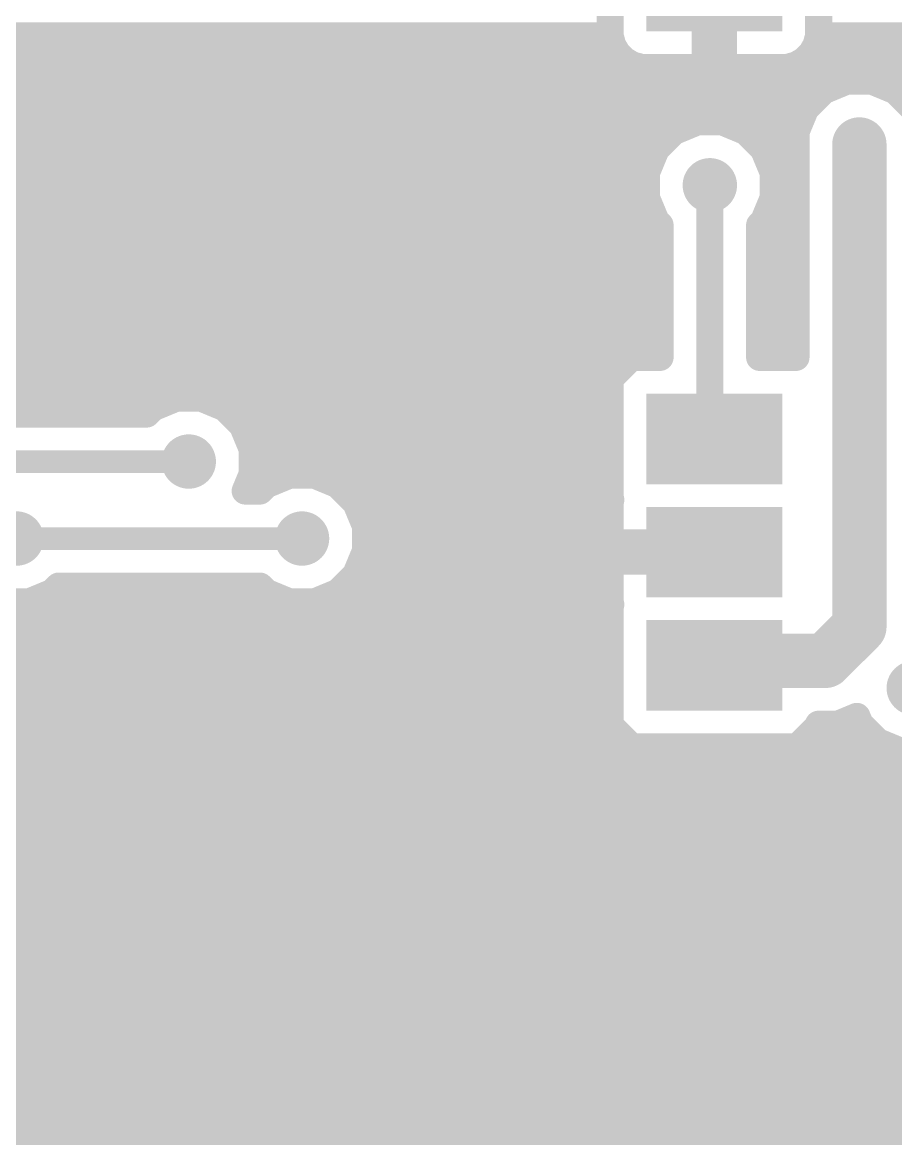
# Model space of a CAD drawing. Extents: x 0 to 81, y 1 to 51.1.
# Drawn here: x 12.56 to 22.35, y 29.69 to 42.21 of the extents above; entities that cross this region are included whole.
import ezdxf

# ---------------------------------------------------------------- set-up
doc = ezdxf.new("R2010")
doc.units = 0
doc.layers.add('16', color=175, linetype='CONTINUOUS')
doc.layers.add('18', color=82, linetype='CONTINUOUS')

# ---------------------------------------------------------------- blocks, each defined once
blk = doc.blocks.new('RECT')
blk.add_solid([(-0.5, -0.5), (0.5, -0.5), (-0.5, 0.5), (0.5, 0.5)])
blk = doc.blocks.new('ROUNDV')
at = {"const_width": 0.5}
blk.add_lwpolyline([(0, -0.25, 1), (0, 0.25, 1), (0, -0.25)], format="xyb", dxfattribs=at)

msp = doc.modelspace()

# ---------------------------------------------------------------- linework, layer by layer
at = {"layer": '16'}
for points, const_width in [([(19.1516, 42.5196), (19.1516, 42.0597)], 0.3048), ([(20.2184, 41.7068), (20.2184, 42.5196)], 0.3048), ([(20.4216, 42.5196), (20.4216, 41.7068)], 0.3048), ([(21.4884, 42.0597), (21.4884, 42.5196)], 0.3048), ([(3.7084, 42.0624), (19.1516, 42.0624)], 0.3048), ([(19.1516, 42.0597), (19.1793, 41.9563)], 0.3048), ([(20.2184, 42.0624), (20.4216, 42.0624)], 0.3048), ([(21.4607, 41.9563), (21.4884, 42.0597)], 0.3048), ([(21.4884, 42.0624), (47.6098, 42.0624)], 0.3048), ([(19.1793, 41.9563), (19.2328, 41.8637)], 0.3048), ([(21.4072, 41.8637), (21.4607, 41.9563)], 0.3048), ([(19.2328, 41.8637), (19.3085, 41.788)], 0.3048), ([(21.3315, 41.788), (21.4072, 41.8637)], 0.3048), ([(3.4989, 41.7576), (19.3611, 41.7576)], 0.3048), ([(19.3085, 41.788), (19.4011, 41.7345)], 0.3048), ([(19.4011, 41.7345), (19.5045, 41.7068)], 0.3048), ([(19.5045, 41.7068), (20.2184, 41.7068)], 0.3048), ([(20.2184, 41.7576), (20.4216, 41.7576)], 0.3048), ([(20.4216, 41.7068), (21.1355, 41.7068)], 0.3048), ([(21.1355, 41.7068), (21.2389, 41.7345)], 0.3048), ([(21.2389, 41.7345), (21.3315, 41.788)], 0.3048), ([(21.2789, 41.7576), (23.0364, 41.7576)], 0.3048), ([(21.8041, 41.5544), (21.5427, 41.4461)], 0.3048), ([(22.0871, 41.5544), (21.8041, 41.5544)], 0.3048), ([(22.3485, 41.4461), (22.0871, 41.5544)], 0.3048), ([(0.4064, 41.4528), (21.5589, 41.4528)], 0.3048), ([(21.5427, 41.4461), (21.3427, 41.2461)], 0.3048), ([(22.3323, 41.4528), (22.7316, 41.4528)], 0.3048), ([(22.5367, 41.2579), (22.3485, 41.4461)], 0.3048), ([(21.3427, 41.2461), (21.2344, 40.9847)], 0.3048), ([(0.4064, 41.148), (21.3021, 41.148)], 0.3048), ([(20.1277, 41.0972), (19.8663, 40.9889)], 0.3048), ([(20.4107, 41.0972), (20.1277, 41.0972)], 0.3048), ([(20.6721, 40.9889), (20.4107, 41.0972)], 0.3048), ([(19.8663, 40.9889), (19.6663, 40.7889)], 0.3048), ([(20.8721, 40.7889), (20.6721, 40.9889)], 0.3048), ([(21.2344, 40.9847), (21.2344, 38.4556)], 0.3048), ([(21.9456, 38.4048), (21.9456, 40.8432)], 0.6096), ([(0.4064, 40.8432), (19.7206, 40.8432)], 0.3048), ([(20.8178, 40.8432), (21.2344, 40.8432)], 0.3048), ([(19.6663, 40.7889), (19.558, 40.5275)], 0.3048), ([(20.9804, 40.5275), (20.8721, 40.7889)], 0.3048), ([(0.4064, 40.5384), (19.5625, 40.5384)], 0.3048), ([(19.558, 40.5275), (19.558, 40.2445)], 0.3048), ([(20.9759, 40.5384), (21.2344, 40.5384)], 0.3048), ([(20.9804, 40.2445), (20.9804, 40.5275)], 0.3048), ([(20.32, 40.3352), (20.2692, 40.386)], 0.3048), ([(20.2692, 37.592), (20.2692, 40.386)], 0.3048), ([(0.4064, 40.2336), (19.5625, 40.2336)], 0.3048), ([(19.558, 40.2445), (19.6663, 39.9831)], 0.3048), ([(20.8721, 39.9831), (20.9804, 40.2445)], 0.3048), ([(20.9759, 40.2336), (21.2344, 40.2336)], 0.3048), ([(0.4064, 39.9288), (19.7104, 39.9288)], 0.3048), ([(19.6663, 39.9831), (19.7104, 39.939)], 0.3048), ([(19.7104, 39.939), (19.7104, 38.4556)], 0.3048), ([(20.828, 39.939), (20.8721, 39.9831)], 0.3048), ([(20.828, 38.4556), (20.828, 39.939)], 0.3048), ([(20.828, 39.9288), (21.2344, 39.9288)], 0.3048), ([(0.4064, 39.624), (19.7104, 39.624)], 0.3048), ([(20.828, 39.624), (21.2344, 39.624)], 0.3048), ([(0.4064, 39.3192), (19.7104, 39.3192)], 0.3048), ([(12.8052, 39.0492), (13.11, 39.354)], 0.254), ([(20.828, 39.3192), (21.2344, 39.3192)], 0.3048), ([(0.4064, 39.0144), (19.7104, 39.0144)], 0.3048), ([(12.1956, 39.0492), (12.8052, 39.0492)], 0.254), ([(20.828, 39.0144), (21.2344, 39.0144)], 0.3048), ([(0.4064, 38.7096), (19.7104, 38.7096)], 0.3048), ([(20.828, 38.7096), (21.2344, 38.7096)], 0.3048), ([(21.9456, 35.433), (21.9456, 38.4048)], 0.6096), ([(19.3897, 38.4556), (19.1516, 38.2175)], 0.3048), ([(19.7104, 38.4556), (19.3897, 38.4556)], 0.3048), ([(21.2344, 38.4556), (20.828, 38.4556)], 0.3048), ([(0.4064, 38.4048), (19.3389, 38.4048)], 0.3048), ([(19.1516, 38.2175), (19.1516, 36.8649)], 0.3048), ([(0.4064, 38.1), (19.1516, 38.1)], 0.3048), ([(14.2857, 37.9984), (14.0243, 37.8901)], 0.3048), ([(14.5687, 37.9984), (14.2857, 37.9984)], 0.3048), ([(14.8301, 37.8901), (14.5687, 37.9984)], 0.3048), ([(13.9548, 37.8206), (11.9203, 37.8206)], 0.3048), ([(14.0243, 37.8901), (13.9548, 37.8206)], 0.3048), ([(15.0301, 37.6901), (14.8301, 37.8901)], 0.3048), ([(14.925, 37.7952), (19.1516, 37.7952)], 0.3048), ([(15.1384, 37.4287), (15.0301, 37.6901)], 0.3048), ([(20.32, 37.5412), (20.2692, 37.592)], 0.3048), ([(15.1128, 37.4904), (19.1516, 37.4904)], 0.3048), ([(15.1384, 37.1457), (15.1384, 37.4287)], 0.3048), ([(14.3764, 37.338), (14.4272, 37.2872)], 0.3048), ([(12.1412, 37.2872), (14.4272, 37.2872)], 0.254), ([(14.4272, 37.2872), (14.4272, 37.1348)], 0.254), ([(15.1384, 37.1856), (19.1516, 37.1856)], 0.3048), ([(15.0602, 36.957), (15.1384, 37.1457)], 0.3048), ([(15.5557, 37.1348), (15.2943, 37.0265)], 0.3048), ([(15.8387, 37.1348), (15.5557, 37.1348)], 0.3048), ([(16.1001, 37.0265), (15.8387, 37.1348)], 0.3048), ([(15.2248, 36.957), (15.0602, 36.957)], 0.3048), ([(15.2943, 37.0265), (15.2248, 36.957)], 0.3048), ([(16.3001, 36.8265), (16.1001, 37.0265)], 0.3048), ([(16.2458, 36.8808), (19.1516, 36.8808)], 0.3048), ([(16.4084, 36.5651), (16.3001, 36.8265)], 0.3048), ([(19.1516, 36.8649), (19.1584, 36.8581)], 0.3048), ([(19.1584, 36.8581), (19.1516, 36.8327)], 0.3048), ([(19.1516, 36.8327), (19.1516, 36.3728)], 0.3048), ([(16.4039, 36.576), (19.1516, 36.576)], 0.3048), ([(16.4084, 36.2821), (16.4084, 36.5651)], 0.3048), ([(15.6972, 36.4236), (12.4968, 36.4236)], 0.254), ([(19.1516, 36.3728), (20.2184, 36.3728)], 0.3048), ([(20.2184, 36.3728), (20.2184, 36.1696)], 0.3048), ([(16.3001, 36.0207), (16.4084, 36.2821)], 0.3048), ([(16.4039, 36.2712), (20.2184, 36.2712)], 0.3048), ([(20.2184, 36.1696), (19.1516, 36.1696)], 0.3048), ([(19.1516, 36.1696), (19.1516, 35.7097)], 0.3048), ([(16.1001, 35.8207), (16.3001, 36.0207)], 0.3048), ([(16.2458, 35.9664), (19.1516, 35.9664)], 0.3048), ([(12.6383, 35.7124), (12.8997, 35.8207)], 0.3048), ([(12.8997, 35.8207), (12.9692, 35.8902)], 0.3048), ([(12.9692, 35.8902), (15.2248, 35.8902)], 0.3048), ([(15.2248, 35.8902), (15.2943, 35.8207)], 0.3048), ([(15.2943, 35.8207), (15.5557, 35.7124)], 0.3048), ([(15.8387, 35.7124), (16.1001, 35.8207)], 0.3048), ([(11.2699, 35.6616), (19.1516, 35.6616)], 0.3048), ([(12.3553, 35.7124), (12.6383, 35.7124)], 0.3048), ([(14.6848, 35.7218), (14.6848, 35.0868)], 0.254), ([(15.5557, 35.7124), (15.8387, 35.7124)], 0.3048), ([(19.1516, 35.7097), (19.1584, 35.6843)], 0.3048), ([(19.1584, 35.6843), (19.1516, 35.6775)], 0.3048), ([(19.1516, 35.6775), (19.1516, 34.3249)], 0.3048), ([(21.5646, 35.052), (21.9456, 35.433)], 0.6096), ([(10.9651, 35.3568), (19.1516, 35.3568)], 0.3048), ([(20.32, 35.0012), (20.3708, 35.052)], 0.6096), ([(20.3708, 35.052), (21.336, 35.052)], 0.6096), ([(21.336, 35.052), (21.5646, 35.052)], 0.6096), ([(7.7647, 35.052), (19.1516, 35.052)], 0.3048), ([(7.4599, 34.7472), (19.1516, 34.7472)], 0.3048), ([(7.1551, 34.4424), (19.1516, 34.4424)], 0.3048), ([(21.7061, 34.3408), (21.9175, 34.4284)], 0.3048), ([(21.9175, 34.4284), (21.9523, 34.3443)], 0.3048), ([(19.1516, 34.3249), (19.3897, 34.0868)], 0.3048), ([(21.2503, 34.0868), (21.4884, 34.3249)], 0.3048), ([(21.4884, 34.3249), (21.4884, 34.3408)], 0.3048), ([(21.4884, 34.3408), (21.7061, 34.3408)], 0.3048), ([(21.9523, 34.3443), (22.1523, 34.1443)], 0.3048), ([(6.8503, 34.1376), (19.3389, 34.1376)], 0.3048), ([(19.3897, 34.0868), (21.2503, 34.0868)], 0.3048), ([(21.3011, 34.1376), (22.1684, 34.1376)], 0.3048), ([(22.1523, 34.1443), (22.4137, 34.036)], 0.3048), ([(22.4137, 34.036), (22.606, 34.036)], 0.3048), ([(6.5455, 33.8328), (22.6105, 33.8328)], 0.3048), ([(6.2407, 33.528), (22.7686, 33.528)], 0.3048), ([(5.9359, 33.2232), (27.4529, 33.2232)], 0.3048), ([(5.6311, 32.9184), (27.1481, 32.9184)], 0.3048), ([(5.5203, 32.6136), (26.8433, 32.6136)], 0.3048), ([(5.2636, 32.3088), (26.3151, 32.3088)], 0.3048), ([(3.7084, 32.004), (26.0319, 32.004)], 0.3048), ([(3.7084, 31.6992), (25.9588, 31.6992)], 0.3048), ([(3.7084, 31.3944), (26.021, 31.3944)], 0.3048), ([(2.6416, 31.0896), (26.2606, 31.0896)], 0.3048), ([(3.7084, 30.7848), (32.0027, 30.7848)], 0.3048), ([(3.654, 30.48), (31.6979, 30.48)], 0.3048), ([(14.7207, 30.3826), (14.7715, 30.3826)], 0.3048), ([(1.3208, 30.1752), (31.3931, 30.1752)], 0.3048), ([(1.3208, 29.8704), (31.0883, 29.8704)], 0.3048), ([(1.3208, 29.5656), (30.7835, 29.5656)], 0.3048)]:
    msp.add_lwpolyline(points, dxfattribs=dict(at, const_width=const_width))
for points, const_width in [([(19.2252, 42.0794, 1), (19.078, 42.04)], 0.1524), ([(19.1516, 41.9862, 1), (19.1516, 42.1386)], 0.1524), ([(20.2184, 42.1386, 1), (20.2184, 41.9862)], 0.1524), ([(20.4216, 41.9862, 1), (20.4216, 42.1386)], 0.1524), ([(21.4884, 42.1386, 1), (21.4884, 41.9862)], 0.1524), ([(21.562, 42.04, 1), (21.4148, 42.0794)], 0.1524), ([(19.0754, 42.0597, 1), (19.2278, 42.0597)], 0.1524), ([(19.2453, 41.9944, 1), (19.1133, 41.9182)], 0.1524), ([(21.5267, 41.9182, 1), (21.3947, 41.9944)], 0.1524), ([(21.4122, 42.0597, 1), (21.5646, 42.0597)], 0.1524), ([(19.1057, 41.9366, 1), (19.2529, 41.9761)], 0.1524), ([(19.2867, 41.9175, 1), (19.1789, 41.8098)], 0.1524), ([(19.1668, 41.8256, 1), (19.2988, 41.9018)], 0.1524), ([(21.3412, 41.9018, 1), (21.4732, 41.8256)], 0.1524), ([(21.4611, 41.8098, 1), (21.3533, 41.9175)], 0.1524), ([(21.3871, 41.9761, 1), (21.5343, 41.9366)], 0.1524), ([(19.3466, 41.854, 1), (19.2704, 41.722)], 0.1524), ([(19.2546, 41.7341, 1), (19.3623, 41.8419)], 0.1524), ([(19.4209, 41.8081, 1), (19.3814, 41.6609)], 0.1524), ([(19.3611, 41.6814, 1), (19.3611, 41.8338)], 0.1524), ([(19.363, 41.6685, 1), (19.4392, 41.8005)], 0.1524), ([(19.5045, 41.783, 1), (19.5045, 41.6306)], 0.1524), ([(19.4848, 41.6332, 1), (19.5242, 41.7804)], 0.1524), ([(20.2184, 41.8338, 1), (20.2184, 41.6814)], 0.1524), ([(20.2184, 41.6306, 1), (20.2184, 41.783)], 0.1524), ([(20.4216, 41.783, 1), (20.4216, 41.6306)], 0.1524), ([(20.4216, 41.6814, 1), (20.4216, 41.8338)], 0.1524), ([(21.1158, 41.7804, 1), (21.1552, 41.6332)], 0.1524), ([(21.1355, 41.6306, 1), (21.1355, 41.783)], 0.1524), ([(21.2008, 41.8005, 1), (21.277, 41.6685)], 0.1524), ([(21.2789, 41.8338, 1), (21.2789, 41.6814)], 0.1524), ([(21.2586, 41.6609, 1), (21.2191, 41.8081)], 0.1524), ([(21.2777, 41.8419, 1), (21.3854, 41.7341)], 0.1524), ([(21.3696, 41.722, 1), (21.2934, 41.854)], 0.1524), ([(20.1422, 41.7068, 1), (20.2946, 41.7068)], 0.1524), ([(20.3454, 41.7068, 1), (20.4978, 41.7068)], 0.1524), ([(21.8041, 41.6306, 1), (21.8041, 41.4782)], 0.1524), ([(21.8333, 41.484, 1), (21.775, 41.6248)], 0.1524), ([(22.1162, 41.6248, 1), (22.0579, 41.484)], 0.1524), ([(22.0871, 41.4782, 1), (22.0871, 41.6306)], 0.1524), ([(21.5136, 41.5165, 1), (21.5719, 41.3757)], 0.1524), ([(21.5966, 41.3922, 1), (21.4889, 41.5)], 0.1524), ([(21.5589, 41.3766, 1), (21.5589, 41.529)], 0.1524), ([(22.3323, 41.529, 1), (22.3323, 41.3766)], 0.1524), ([(22.4023, 41.5, 1), (22.2946, 41.3922)], 0.1524), ([(22.3193, 41.3757, 1), (22.3776, 41.5165)], 0.1524), ([(21.2888, 41.2999, 1), (21.3966, 41.1922)], 0.1524), ([(21.4131, 41.2169, 1), (21.2723, 41.2752)], 0.1524), ([(20.1277, 41.1734, 1), (20.1277, 41.021)], 0.1524), ([(20.1569, 41.0268, 1), (20.0986, 41.1676)], 0.1524), ([(20.4398, 41.1676, 1), (20.3815, 41.0268)], 0.1524), ([(20.4107, 41.021, 1), (20.4107, 41.1734)], 0.1524), ([(21.3021, 41.0718, 1), (21.3021, 41.2242)], 0.1524), ([(19.8372, 41.0593, 1), (19.8955, 40.9185)], 0.1524), ([(19.9202, 40.935, 1), (19.8125, 41.0428)], 0.1524), ([(20.7259, 41.0428, 1), (20.6182, 40.935)], 0.1524), ([(20.6429, 40.9185, 1), (20.7012, 41.0593)], 0.1524), ([(21.3106, 40.9847, 1), (21.1582, 40.9847)], 0.1524), ([(21.164, 41.0138, 1), (21.3048, 40.9555)], 0.1524), ([(22.098, 40.8432, 1), (21.7932, 40.8432)], 0.3048), ([(19.7206, 40.767, 1), (19.7206, 40.9194)], 0.1524), ([(20.8178, 40.9194, 1), (20.8178, 40.767)], 0.1524), ([(21.2344, 40.767, 1), (21.2344, 40.9194)], 0.1524), ([(19.6124, 40.8427, 1), (19.7202, 40.735)], 0.1524), ([(19.7367, 40.7597, 1), (19.5959, 40.818)], 0.1524), ([(20.9425, 40.818, 1), (20.8017, 40.7597)], 0.1524), ([(20.8182, 40.735, 1), (20.926, 40.8427)], 0.1524), ([(19.6342, 40.5275, 1), (19.4818, 40.5275)], 0.1524), ([(19.4876, 40.5566, 1), (19.6284, 40.4983)], 0.1524), ([(19.5625, 40.4622, 1), (19.5625, 40.6146)], 0.1524), ([(20.9759, 40.6146, 1), (20.9759, 40.4622)], 0.1524), ([(21.0566, 40.5275, 1), (20.9042, 40.5275)], 0.1524), ([(20.91, 40.4983, 1), (21.0508, 40.5566)], 0.1524), ([(21.2344, 40.4622, 1), (21.2344, 40.6146)], 0.1524), ([(20.3231, 40.4399, 1), (20.2153, 40.3321)], 0.1524), ([(20.3454, 40.386, 1), (20.193, 40.386)], 0.1524), ([(20.2661, 40.2813, 1), (20.3739, 40.3891)], 0.1524), ([(19.6284, 40.2737, 1), (19.4876, 40.2154)], 0.1524), ([(19.4818, 40.2445, 1), (19.6342, 40.2445)], 0.1524), ([(19.5625, 40.1574, 1), (19.5625, 40.3098)], 0.1524), ([(20.9759, 40.3098, 1), (20.9759, 40.1574)], 0.1524), ([(20.9042, 40.2445, 1), (21.0566, 40.2445)], 0.1524), ([(21.0508, 40.2154, 1), (20.91, 40.2737)], 0.1524), ([(21.2344, 40.1574, 1), (21.2344, 40.3098)], 0.1524), ([(19.7202, 40.037, 1), (19.6124, 39.9293)], 0.1524), ([(19.5959, 39.954, 1), (19.7367, 40.0123)], 0.1524), ([(19.7866, 39.939, 1), (19.6342, 39.939)], 0.1524), ([(19.6565, 39.8851, 1), (19.7643, 39.9929)], 0.1524), ([(19.7104, 39.8526, 1), (19.7104, 40.005)], 0.1524), ([(20.9042, 39.939, 1), (20.7518, 39.939)], 0.1524), ([(20.828, 40.005, 1), (20.828, 39.8526)], 0.1524), ([(20.7741, 39.9929, 1), (20.8819, 39.8851)], 0.1524), ([(20.8017, 40.0123, 1), (20.9425, 39.954)], 0.1524), ([(20.926, 39.9293, 1), (20.8182, 40.037)], 0.1524), ([(21.2344, 39.8526, 1), (21.2344, 40.005)], 0.1524), ([(19.7104, 39.5478, 1), (19.7104, 39.7002)], 0.1524), ([(20.828, 39.7002, 1), (20.828, 39.5478)], 0.1524), ([(21.2344, 39.5478, 1), (21.2344, 39.7002)], 0.1524), ([(13.1549, 39.3091, 1), (13.0651, 39.3989)], 0.127), ([(19.7104, 39.243, 1), (19.7104, 39.3954)], 0.1524), ([(20.828, 39.3954, 1), (20.828, 39.243)], 0.1524), ([(21.2344, 39.243, 1), (21.2344, 39.3954)], 0.1524), ([(12.7603, 39.0941, 1), (12.8501, 39.0043)], 0.127), ([(12.8052, 38.9857, 1), (12.8052, 39.1127)], 0.127), ([(19.7104, 38.9382, 1), (19.7104, 39.0906)], 0.1524), ([(20.828, 39.0906, 1), (20.828, 38.9382)], 0.1524), ([(21.2344, 38.9382, 1), (21.2344, 39.0906)], 0.1524), ([(19.7104, 38.6334, 1), (19.7104, 38.7858)], 0.1524), ([(20.828, 38.7858, 1), (20.828, 38.6334)], 0.1524), ([(21.2344, 38.6334, 1), (21.2344, 38.7858)], 0.1524), ([(22.098, 38.4048, 1), (21.7932, 38.4048)], 0.3048), ([(19.3897, 38.5318, 1), (19.3897, 38.3794)], 0.1524), ([(19.4435, 38.4017, 1), (19.3358, 38.5095)], 0.1524), ([(19.7104, 38.3794, 1), (19.7104, 38.5318)], 0.1524), ([(20.828, 38.5318, 1), (20.828, 38.3794)], 0.1524), ([(21.2344, 38.3794, 1), (21.2344, 38.5318)], 0.1524), ([(19.3389, 38.3286, 1), (19.3389, 38.481)], 0.1524), ([(19.6342, 38.4556, 1), (19.7866, 38.4556)], 0.1524), ([(20.7518, 38.4556, 1), (20.9042, 38.4556)], 0.1524), ([(21.1582, 38.4556, 1), (21.3106, 38.4556)], 0.1524), ([(21.7932, 38.4048, 1), (22.098, 38.4048)], 0.3048), ([(19.2278, 38.2175, 1), (19.0754, 38.2175)], 0.1524), ([(19.0977, 38.2714, 1), (19.2055, 38.1637)], 0.1524), ([(19.1516, 38.0238, 1), (19.1516, 38.1762)], 0.1524), ([(14.2857, 38.0746, 1), (14.2857, 37.9222)], 0.1524), ([(14.3149, 37.928, 1), (14.2566, 38.0688)], 0.1524), ([(14.5978, 38.0688, 1), (14.5395, 37.928)], 0.1524), ([(14.5687, 37.9222, 1), (14.5687, 38.0746)], 0.1524), ([(13.9009, 37.8745, 1), (14.0087, 37.7667)], 0.1524), ([(13.9952, 37.9605, 1), (14.0535, 37.8197)], 0.1524), ([(13.9548, 37.7444, 1), (13.9548, 37.8968)], 0.1524), ([(14.0782, 37.8362, 1), (13.9705, 37.944)], 0.1524), ([(14.8839, 37.944, 1), (14.7762, 37.8362)], 0.1524), ([(14.8009, 37.8197, 1), (14.8592, 37.9605)], 0.1524), ([(14.925, 37.8714, 1), (14.925, 37.719)], 0.1524), ([(19.1516, 37.719, 1), (19.1516, 37.8714)], 0.1524), ([(15.1005, 37.7192, 1), (14.9597, 37.6609)], 0.1524), ([(14.9762, 37.6362, 1), (15.084, 37.7439)], 0.1524), ([(20.3231, 37.6459, 1), (20.2153, 37.5381)], 0.1524), ([(15.1128, 37.5666, 1), (15.1128, 37.4142)], 0.1524), ([(15.2146, 37.4287, 1), (15.0622, 37.4287)], 0.1524), ([(19.1516, 37.4142, 1), (19.1516, 37.5666)], 0.1524), ([(20.193, 37.592, 1), (20.3454, 37.592)], 0.1524), ([(20.2661, 37.4873, 1), (20.3739, 37.5951)], 0.1524), ([(14.4303, 37.3919, 1), (14.3225, 37.2841)], 0.1524), ([(15.068, 37.3995, 1), (15.2088, 37.4578)], 0.1524), ([(14.3733, 37.2333, 1), (14.4811, 37.3411)], 0.1524), ([(14.4907, 37.2872, 1), (14.3637, 37.2872)], 0.127), ([(14.4272, 37.2237, 1), (14.4272, 37.3507)], 0.127), ([(15.1384, 37.2618, 1), (15.1384, 37.1094)], 0.1524), ([(19.1516, 37.1094, 1), (19.1516, 37.2618)], 0.1524), ([(14.3637, 37.1348, 1), (14.4907, 37.1348)], 0.127), ([(15.0622, 37.1457, 1), (15.2146, 37.1457)], 0.1524), ([(15.2088, 37.1166, 1), (15.068, 37.1749)], 0.1524), ([(15.5557, 37.211, 1), (15.5557, 37.0586)], 0.1524), ([(15.5849, 37.0644, 1), (15.5266, 37.2052)], 0.1524), ([(15.8678, 37.2052, 1), (15.8095, 37.0644)], 0.1524), ([(15.8387, 37.0586, 1), (15.8387, 37.211)], 0.1524), ([(15.0602, 37.0332, 1), (15.0602, 36.8808)], 0.1524), ([(14.9898, 36.9862, 1), (15.1306, 36.9278)], 0.1524), ([(15.1709, 37.0109, 1), (15.2787, 36.9031)], 0.1524), ([(15.2652, 37.0969, 1), (15.3235, 36.9561)], 0.1524), ([(15.2248, 36.8808, 1), (15.2248, 37.0332)], 0.1524), ([(15.3482, 36.9726, 1), (15.2405, 37.0804)], 0.1524), ([(16.1539, 37.0804, 1), (16.0462, 36.9726)], 0.1524), ([(16.0709, 36.9561, 1), (16.1292, 37.0969)], 0.1524), ([(16.2458, 36.957, 1), (16.2458, 36.8046)], 0.1524), ([(16.3705, 36.8556, 1), (16.2297, 36.7973)], 0.1524), ([(16.2462, 36.7726, 1), (16.354, 36.8803)], 0.1524), ([(19.2055, 36.9188, 1), (19.0977, 36.811)], 0.1524), ([(19.2278, 36.8327, 1), (19.0754, 36.8327)], 0.1524), ([(19.0754, 36.8649, 1), (19.2278, 36.8649)], 0.1524), ([(19.232, 36.8383, 1), (19.0848, 36.8778)], 0.1524), ([(19.1045, 36.8042, 1), (19.2123, 36.912)], 0.1524), ([(19.1516, 36.8046, 1), (19.1516, 36.957)], 0.1524), ([(19.078, 36.8524, 1), (19.2252, 36.813)], 0.1524), ([(16.4039, 36.6522, 1), (16.4039, 36.4998)], 0.1524), ([(16.4846, 36.5651, 1), (16.3322, 36.5651)], 0.1524), ([(19.1516, 36.4998, 1), (19.1516, 36.6522)], 0.1524), ([(16.338, 36.5359, 1), (16.4788, 36.5942)], 0.1524), ([(15.6972, 36.3601, 1), (15.6972, 36.4871)], 0.127), ([(19.1516, 36.449, 1), (19.1516, 36.2966)], 0.1524), ([(19.0754, 36.3728, 1), (19.2278, 36.3728)], 0.1524), ([(20.2946, 36.3728, 1), (20.1422, 36.3728)], 0.1524), ([(20.2184, 36.2966, 1), (20.2184, 36.449)], 0.1524), ([(16.4039, 36.3474, 1), (16.4039, 36.195)], 0.1524), ([(16.3322, 36.2821, 1), (16.4846, 36.2821)], 0.1524), ([(16.4788, 36.253, 1), (16.338, 36.3113)], 0.1524), ([(19.1516, 36.2458, 1), (19.1516, 36.0934)], 0.1524), ([(19.2278, 36.1696, 1), (19.0754, 36.1696)], 0.1524), ([(20.2184, 36.195, 1), (20.2184, 36.3474)], 0.1524), ([(20.2184, 36.0934, 1), (20.2184, 36.2458)], 0.1524), ([(20.1422, 36.1696, 1), (20.2946, 36.1696)], 0.1524), ([(16.2458, 36.0426, 1), (16.2458, 35.8902)], 0.1524), ([(16.2297, 36.0499, 1), (16.3705, 35.9916)], 0.1524), ([(16.354, 35.9669, 1), (16.2462, 36.0746)], 0.1524), ([(19.1516, 35.8902, 1), (19.1516, 36.0426)], 0.1524), ([(12.8458, 35.8746, 1), (12.9535, 35.7668)], 0.1524), ([(12.9288, 35.7503, 1), (12.8705, 35.8911)], 0.1524), ([(12.9692, 35.9664, 1), (12.9692, 35.814)], 0.1524), ([(13.0231, 35.8363, 1), (12.9153, 35.9441)], 0.1524), ([(15.2787, 35.9441, 1), (15.1709, 35.8363)], 0.1524), ([(15.3235, 35.8911, 1), (15.2652, 35.7503)], 0.1524), ([(15.2248, 35.814, 1), (15.2248, 35.9664)], 0.1524), ([(15.2405, 35.7668, 1), (15.3482, 35.8746)], 0.1524), ([(16.0462, 35.8746, 1), (16.1539, 35.7668)], 0.1524), ([(16.1292, 35.7503, 1), (16.0709, 35.8911)], 0.1524), ([(12.6091, 35.7828, 1), (12.6674, 35.642)], 0.1524), ([(12.6383, 35.6362, 1), (12.6383, 35.7886)], 0.1524), ([(14.7483, 35.7218, 1), (14.6213, 35.7218)], 0.127), ([(15.5557, 35.7886, 1), (15.5557, 35.6362)], 0.1524), ([(15.5266, 35.642, 1), (15.5849, 35.7828)], 0.1524), ([(15.8095, 35.7828, 1), (15.8678, 35.642)], 0.1524), ([(15.8387, 35.6362, 1), (15.8387, 35.7886)], 0.1524), ([(19.2252, 35.7294, 1), (19.078, 35.69)], 0.1524), ([(19.2278, 35.6775, 1), (19.0754, 35.6775)], 0.1524), ([(19.2123, 35.6304, 1), (19.1045, 35.7382)], 0.1524), ([(19.1516, 35.5854, 1), (19.1516, 35.7378)], 0.1524), ([(19.0977, 35.7314, 1), (19.2055, 35.6236)], 0.1524), ([(19.0754, 35.7097, 1), (19.2278, 35.7097)], 0.1524), ([(19.0848, 35.6646, 1), (19.232, 35.7041)], 0.1524), ([(22.0534, 35.3252, 1), (21.8378, 35.5408)], 0.3048), ([(21.7932, 35.433, 1), (22.098, 35.433)], 0.3048), ([(19.1516, 35.2806, 1), (19.1516, 35.433)], 0.1524), ([(20.3708, 35.2044, 1), (20.3708, 34.8996)], 0.3048), ([(20.4786, 34.9442, 1), (20.263, 35.1598)], 0.3048), ([(21.336, 35.2044, 1), (21.336, 34.8996)], 0.3048), ([(21.336, 34.8996, 1), (21.336, 35.2044)], 0.3048), ([(21.4568, 35.1598, 1), (21.6724, 34.9442)], 0.3048), ([(21.5646, 34.8996, 1), (21.5646, 35.2044)], 0.3048), ([(19.1516, 34.9758, 1), (19.1516, 35.1282)], 0.1524), ([(20.2122, 35.109, 1), (20.4278, 34.8934)], 0.3048), ([(14.6213, 35.0868, 1), (14.7483, 35.0868)], 0.127), ([(19.1516, 34.671, 1), (19.1516, 34.8234)], 0.1524), ([(19.1516, 34.3662, 1), (19.1516, 34.5186)], 0.1524), ([(21.9879, 34.4575, 1), (21.8471, 34.3992)], 0.1524), ([(21.9466, 34.358, 1), (21.8883, 34.4988)], 0.1524), ([(19.2055, 34.3787, 1), (19.0977, 34.271)], 0.1524), ([(21.5646, 34.3408, 1), (21.4122, 34.3408)], 0.1524), ([(21.4884, 34.417, 1), (21.4884, 34.2646)], 0.1524), ([(21.5423, 34.271, 1), (21.4345, 34.3787)], 0.1524), ([(21.6769, 34.4112, 1), (21.7352, 34.2704)], 0.1524), ([(21.7061, 34.2646, 1), (21.7061, 34.417)], 0.1524), ([(22.0062, 34.3982, 1), (21.8984, 34.2905)], 0.1524), ([(21.8819, 34.3152, 1), (22.0227, 34.3735)], 0.1524), ([(19.0754, 34.3249, 1), (19.2278, 34.3249)], 0.1524), ([(21.4122, 34.3249, 1), (21.5646, 34.3249)], 0.1524), ([(19.3897, 34.163, 1), (19.3897, 34.0106)], 0.1524), ([(19.3358, 34.0329, 1), (19.4435, 34.1407)], 0.1524), ([(19.3389, 34.0614, 1), (19.3389, 34.2138)], 0.1524), ([(21.1965, 34.1407, 1), (21.3042, 34.0329)], 0.1524), ([(21.3011, 34.2138, 1), (21.3011, 34.0614)], 0.1524), ([(21.2503, 34.0106, 1), (21.2503, 34.163)], 0.1524), ([(22.1815, 34.2147, 1), (22.1232, 34.0739)], 0.1524), ([(22.0985, 34.0904, 1), (22.2062, 34.1982)], 0.1524), ([(22.1684, 34.0614, 1), (22.1684, 34.2138)], 0.1524), ([(22.4137, 34.1122, 1), (22.4137, 33.9598)], 0.1524), ([(22.3846, 33.9656, 1), (22.4429, 34.1064)], 0.1524), ([(14.7207, 30.4588, 1), (14.7207, 30.3064)], 0.1524), ([(14.7715, 30.3064, 1), (14.7715, 30.4588)], 0.1524)]:
    msp.add_lwpolyline(points, format="xyb", dxfattribs=dict(at, const_width=const_width))

# ---------------------------------------------------------------- block references
at = {"layer": '16', "xscale": 1.016, "yscale": 1.524, "rotation": 270}
for p in [(20.32, 42.6212), (20.32, 37.5412), (20.32, 36.2712), (20.32, 35.0012)]:
    msp.add_blockref('RECT', p, dxfattribs=at)
at = {"layer": '18', "xscale": 0.6096, "yscale": 0.6096}
for p in [(21.9456, 40.8432), (20.2692, 40.386), (14.2748, 39.116), (16.0528, 38.9504), (14.4272, 37.2872), (12.4968, 36.4236), (15.6972, 36.4236), (14.6848, 35.7218), (22.5552, 34.7472)]:
    msp.add_blockref('ROUNDV', p, dxfattribs=at)

doc.saveas('drawing.dxf')
